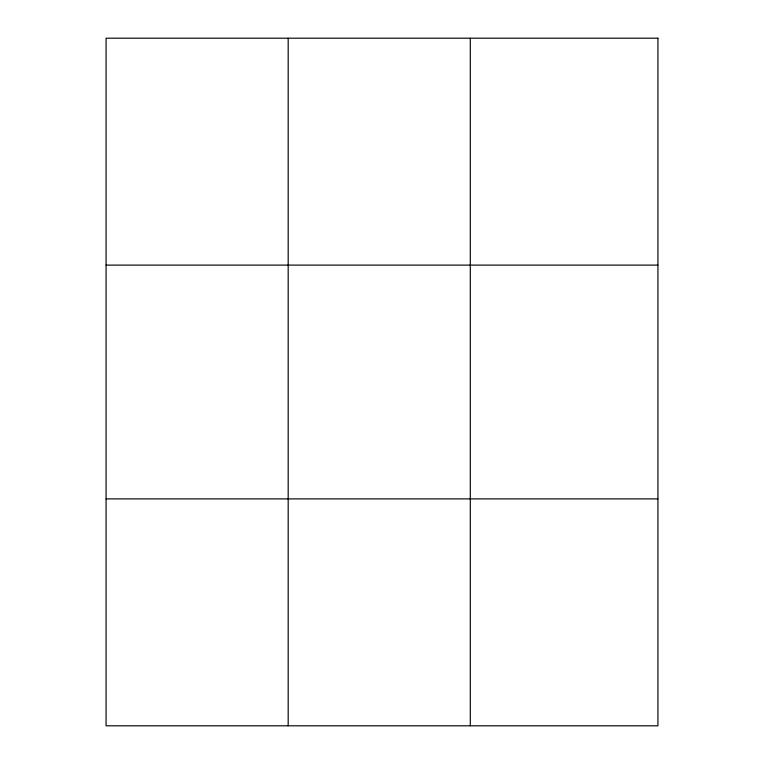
<?xml version="1.0" encoding="UTF-8"?>
<svg xmlns="http://www.w3.org/2000/svg" width="764" height="764" viewBox="0 0 764 764"><rect width="100%" height="100%" fill="white"/><g stroke="black" fill="none" stroke-linecap="round" stroke-linejoin="round"><path stroke-width="1.15" d="M288.181 38.2L288.181 725.8M470.299 38.2L470.299 725.8M106.072 265.108L657.928 265.108M106.072 498.892L657.928 498.892M657.928 38.2L657.928 725.8L106.072 725.8L106.072 38.2L657.928 38.2"/></g></svg>
